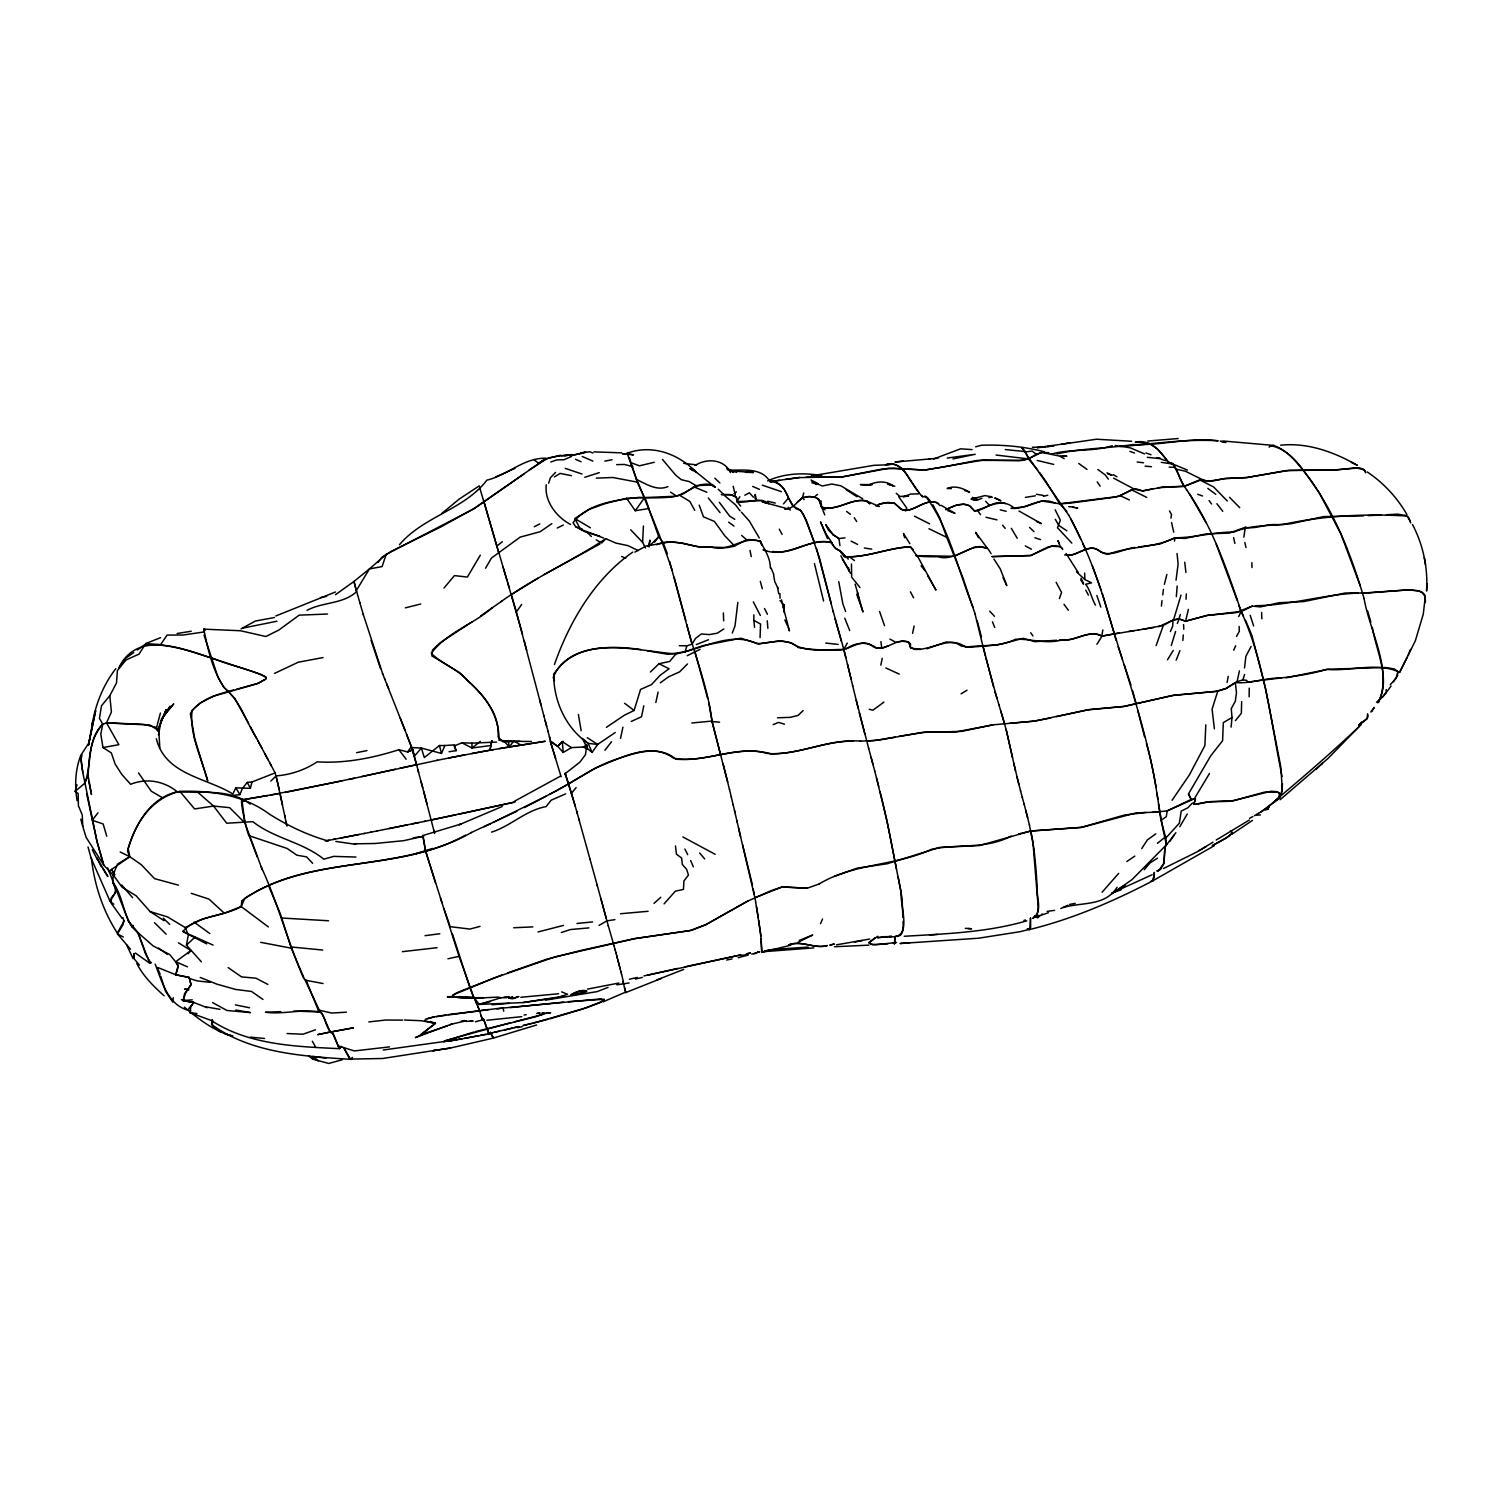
<?xml version="1.0" encoding="UTF-8"?>
<svg xmlns="http://www.w3.org/2000/svg" width="1502" height="1502" viewBox="0 0 1502 1502"><rect width="100%" height="100%" fill="white"/><g stroke="black" fill="none" stroke-linecap="round" stroke-linejoin="round"><path stroke-width="1.5" d="M550.596 741.537L549.469 736.675M784.157 612.384L784.232 605.212L780.026 600.575M1154.325 872.418L1154.268 877.243L1151.903 881.317L1214.442 845.626M1249.138 696.815L1249.251 688.179M458.974 996.596L474.012 997.535L479.194 1004.387L500.879 997.797L498.364 997.14C493.144 997.084 437.026 1001.458 458.204 992.202A13.537 5.032 -15.9 0 1 461.433 990.832L501.931 975.023M1241.647 701.641L1241.347 713.281L1235.414 720.641M450.45 1048.039L432.989 1050.687L450.45 1048.039L493.257 1038.107L493.257 1036.831M1282.539 783.668L1281.469 794.051L1279.253 798.351M1154.343 872.643L1152.992 880.735C1113.695 901.219 1072.635 919.017 1029.452 929.569L1027.312 928.705M1177.174 586.043L1176.329 596.632M178.494 885.166L154.537 878.651L141.319 864.701L129.754 856.684L117.55 864.101L113.138 874.821L112.857 882.425L116.236 890.93L110.134 901.463L113.814 904.185M1426.9 583.734L1426.581 591.056C1428.064 568.15 1423.201 544.851 1412.481 524.517M760.068 637.618L760.556 624.062L753.854 620.345L753.816 614.825M1399.789 672.295L1415.372 640.697L1423.258 614.224L1425.304 596.557L1421.568 592.07L1417.944 590.812L1409.12 589.854L1366.707 593.008L1345.266 593.008L1303.661 601.589L1279.272 602.696L1260.441 606.921L1252.311 606.095L1235.958 612.628L1207.12 615.426L1185.585 621.19L1179.126 618.899L1172.987 620.157L1172.705 626.052L1170.377 631.553M645.466 548.005L642.612 542.353L643.419 526M1244.501 667.958L1245.89 656.336L1251.091 646.423M1186.036 599.242L1186.355 593.853M1367.609 713.769L1367.083 718.914L1358.653 725.147L1362.126 721.73M1281.375 678.04C1265.754 677.533 1250.997 683.954 1235.32 682.565L1236.465 692.685L1235.339 701.209L1231.264 708.625L1232.015 717.505L1223.304 722.593L1222.609 740.674L1210.725 755.825L1188.476 793.92L1191.161 799.402L1195.479 798.839L1193.827 804.227L1195.761 804.265L1206.782 801.974L1230.532 801.261L1271.011 791.272L1276.268 791.592L1279.404 793.319L1278.915 797.656L1264.44 809.747M1182.844 640.472L1183.294 634.971M1243.863 537.134L1245.289 527.277C1256.066 529.399 1266.224 523.597 1277.094 524.649A103.544 44.872 -26.2 0 0 1291.513 523.635L1323.562 516.594L1363.441 515.899M1205.806 724.846L1204.886 745.574L1189.415 774.863L1172.067 800.284M737.839 602.377L735.004 625.958L732.3 632.999M1425.398 602.527L1425.173 596.125A41.361 15.696 -25.1 0 0 1416.893 590.605L1407.167 589.892L1362.483 593.14C1351.856 557.918 1338.47 523.203 1318.7 492.018C1305.895 474.745 1293.316 449.887 1270.805 445.756L1269.077 447.127M825.105 509.854L821.556 507.188L820.937 500.767M1231.077 727.118L1232.015 717.505M173.237 997.666L172.786 1002.097L165.577 991.433L160.752 976.244M206.675 943.876L182.793 931.465C197.832 914.756 222.578 917.178 241.202 906.57L241.841 900.712C307.722 853.305 395.608 874.126 465.357 835.225M1161.403 606.132L1162.004 600.575M546.259 484.77C544.25 501.292 556.529 517.082 570.553 524.461M327.53 614.036L299.198 615.144L278.79 630.07L265.835 636.51L240.527 630.746L203.746 629.15C207.82 648.864 212.552 671.018 224.587 688.123C240.414 700.946 246.028 721.692 256.654 738.421M649.183 546.878L650.028 540.119L648.226 546.503M1162.773 594.905L1163.449 589.404M1181.023 595.092L1173.55 619.894L1158.586 626.747M586.625 746.043L585.461 754.68L579.847 762.19L565.146 773.68M212.139 1020.102L211.538 1024.402C250.609 1053.334 304.005 1056.338 351.243 1059.379L352.35 1057.389M1176.047 580.148L1178.112 563.982L1177.042 553.525M545.17 741.293L489.971 750.174L491.849 740.73L489.971 750.174L448.516 758.022M212.74 1020.984L189.965 1012.705L190.867 1006.734L193.796 1002.454L207.22 1007.729M1170.94 518.171L1171.504 514.416L1169.476 510.924M77.09 800.679C74.593 785.865 75.213 769.813 80.714 755.506L89.275 742.382M1368.022 715.252L1367.59 717.862L1360.587 723.926M88.487 744.973L95.621 710.822L88.487 744.973L92.861 721.373L92.073 724.922C95.396 704.588 103.15 685.025 115.804 668.672M1133.935 630.69L1101.792 636.116L1102.843 629.939M1227.115 682.49L1228.223 676.313M201.343 961.768L186.455 945.115L188.294 934.939L185.159 927.541L167.548 916.915L150.087 911.564L136.175 895.812L121.944 887.062L113.138 874.821M158.48 734.929L160.827 722.199L166.14 709.62L157.954 729.859L162.723 717.787L170.083 706.315L162.723 717.787M1239.432 670.85L1237.066 681.701L1226.045 688.517L1215.325 691.54L1174.32 695.163L1123.327 706.578L1087.091 709.92L1035.122 721.016L992.953 724.846L954.652 732.169L925.363 732.169L899.097 736.28M160.601 637.637L145.694 643.588L139.029 654.102L125.98 659.998L117.381 670.549L116.518 682.922L109.796 695.689L101.498 705.79L99.432 718.407L102.774 724.246L100.784 734.065L102.962 747.564L111.317 752.877L115.147 764.086L121.737 774.337L130.599 784.307C146.539 777.811 164.018 781.002 177.236 791.761C200.742 793.338 230.369 788.494 250.214 804.152M880.829 665.179L882.218 658.327M912.578 633.356L914.117 625.977M1174.433 541.114L1175.127 537.754C1194.634 537.81 1214.217 531.858 1234.043 532.046C1249.213 525.418 1266.524 525.756 1283.196 524.423C1323.713 515.599 1365.956 513.477 1407.074 516.05L1410.265 521.119M643.795 705.809L641.523 716.754L631.272 721.448M123.859 920.463L122.92 924.875L117.419 933.925L130.524 949.226M81.99 754.886L80.901 759.974L82.779 772.516L97.592 844.011L103.769 865.171L113.044 875.046M620.514 738.346L622.936 727.137M655.848 702.504L658.101 692.065M1188.382 609.418L1185.585 621.19L1178.92 618.88L1173.55 619.894M554.445 664.541C569.465 621.621 594.679 578.627 632.736 552.116M134.241 953.507L133.077 958.558L126.506 944.739M538.035 1021.829L587.188 1007.523L600.199 1002.604L604.386 999.224L568.545 1001.646M1171.278 645.503L1175.597 631.46M232.134 795.516L235.776 787.855L250.402 788.306L251.998 781.979L275.129 772.873L279.109 789.001M1164.388 584.297L1166.885 574.459M606.395 727.325L624.438 715.159L634.088 710.484L640.565 689.437L651.586 684.555L659.979 675.431L669.103 668.765L659.021 663.734L650.422 671.995M188.764 1008.631L193.796 1002.454L183.206 1000.726L184.539 993.761L190.979 984.824L189.29 977.52L175.753 974.779L178.269 965.11L169.707 954.54L153.091 945.903L138.24 932.873L128.383 920.933L107.712 867.893M157.541 731.174L156.602 727.419L160.414 713.056M626.935 454.261L627.198 453.304C640.697 492.975 659.322 530.657 672.107 570.422M86.684 793.732L96.503 839.411L103.769 865.171L86.14 837.403L82.741 826.325L82.253 814.985L78.404 805.729L78.16 793.45L75.1 791.441L76.996 784.833M1172.987 620.157L1163.318 625.395L1156.127 645.597M157.748 967.476L175.753 974.779L178.231 966.668L175.753 961.712L190.923 950.522L178.456 942.824M1193.827 804.227L1195.479 798.839M133.171 925.401L132.533 927.447L138.315 933.38L145.675 954.333L150.82 963.026M647.55 650.835L667.939 654.309L685.043 651.755L686.902 645.804L691.953 644.227L695.52 638.406L701.321 633.957L709.357 634.595L717.261 633.206L723.87 628.944M548.662 483.212L550.408 477.73L555.552 472.417M1237.066 681.701L1242.849 679.88L1244.614 674.492M523.879 474.012L473.318 509.065L386.202 554.369L382.071 566.592L369.417 568.92L353.871 581.518L359.86 602.79M1178.92 618.88L1180.384 614.525M904.673 943.106L909.63 942.712L900.017 943.519L978.647 938.206L1020.196 931.672L1029.884 929.231L1030.503 917.966M1235.32 682.565L1226.045 688.517L1217.784 691.145L1212.076 709.151L1214.405 728.864M1059.379 598.641L1061.557 592.445L1056.131 582.307M1269.171 805.973L1268.12 808.958L1265.397 810.066M1176.16 660.223L1179.952 650.573M181.423 999.656L193.796 1002.454L182.944 1000.539L185.91 992.39L191.054 984.617L189.196 977.389L175.753 974.779M803.72 492.956L802.406 497.8L797.318 501.968M1374.03 707.836L1370.763 711.986M1177.343 623.443L1179.126 618.899M234.087 795.29L239.944 794.614L242.235 788.757L247.229 782.411L251.998 781.979M75.1 791.441L84.675 783.293C92.317 764.387 86.44 739.716 102.774 724.246L106.511 722.875L150.012 725.072L158.836 730.779L159.813 747.771M1408.2 655.079L1410.547 649.39M400.114 717.693L411.698 747.527L421.367 748.071L441.475 753.441L444.874 745.536L454.486 744.842L456.064 750.662L449.06 751.732M739.848 496.655L736.956 501.574L740.73 506.099M185.159 927.541L202.77 919.017L224.305 913.197L241.202 906.57L244.807 898.271C313.129 854.018 401.109 872.925 471.421 832.502M1233.686 650.253L1235.658 645.766M788.062 627.047L789.451 630.896L783.274 607.39L784.232 605.212M820.505 923.655L822.57 919.036M102.962 747.564L118.846 744.673L106.511 722.875L111.411 712.042L109.796 695.689M817.576 494.477L815.736 495.716M84.675 783.293L88.149 775.764C88.918 758.041 90.139 738.008 102.774 724.246M1407.224 657.181L1399.357 672.539M1238.718 616.515L1241.14 611.445L1238.699 605.175M1167.486 659.791L1173.269 650.422M878.614 504.484L887.663 502.381L894.46 503.095L900.543 508.934L905.462 510.605L906.757 508.07L898.647 496.655M1267.613 809.465L1269.509 805.71M601.194 998.868L496.092 1008.668L434.435 1016.779L425.385 1019.314L425.01 1020.853L435.392 1023.369L420.504 1034.916L447.277 1025.828M1029.452 929.569L1030.654 927.26L1030.503 918.191M1187.275 813.99L1179.821 826.682M851.108 679.054L843.824 649.502L847.259 643.081M1236.522 636.435L1239.319 631.309L1239.112 626.428M118.846 667.827C137.658 628.944 183.807 649.296 214.429 658.927C231.233 665.912 249.52 668.934 265.798 677.064L265.835 678.998L258.907 683.091L236.302 689.343M480.302 555.196L467.385 577.068L454.43 575.604L443.954 588.089M160.376 722.011L164.769 714.276L173.65 703.894L161.221 719.251M1209.467 773.511L1194.315 798.801L1167.148 810.911L1152.222 812.394M485.54 568.244L491.454 558.049L520.18 537.115L540.232 531.689L551.835 523.654M1371.72 711.61L1374.123 707.498M615.238 732.525L597.627 744.429L592.107 752.427L588.108 743.377C565.803 728.057 553.581 701.058 553.694 674.342C580.88 633.337 635.628 651.098 675.938 653.896C702.091 649.033 731.042 631.009 756.801 643.645C770.657 643.325 786.391 636.529 798.257 647.587C811.061 649.54 824.091 650.573 837.046 649.878C849.569 651.324 861.585 636.548 873.094 646.63C884.847 653.032 895.267 637.806 907.565 641.692L910.494 643.776L910.437 647.212L914.324 649.352C932.16 650.723 949.151 634.971 965.88 647.193C982.402 644.583 1000.032 647.324 1015.446 639.289C1031.198 638.594 1046.425 644.64 1062.778 639.683C1076.202 641.748 1089.438 628.7 1101.792 636.116M1034.033 916.858L1037.807 917.609L1039.121 915.469L1034.709 915.788M1096.892 644.32L1102.017 636.153L1118.99 632.886M759.561 951.742L753.797 953.62M120.198 666.25L124.966 658.796L133.734 652.525M356.218 590.737L369.417 568.92L386.202 554.369M1141.727 848.611L1147.378 839.918L1155.808 833.854M1175.878 832.709L1164.97 846.884L1163.956 863.237L1157.948 871.498M341.649 1046.406L339.302 1048.659C295.781 1046.575 248.863 1045.035 211.35 1020.534M1169.851 841.42L1174.057 835.225M1146.42 743.678C1156.352 776.722 1158.173 811.474 1166.472 844.762L1164.97 846.884L1163.919 863.368L1160.408 869.583L1156.69 870.897M1387.66 690.789L1391.04 686.02M544.062 716.473L516.369 611.915L521.663 604.48M603.673 538.035L580.373 529.211L574.853 518.565L589.648 509.159L606.339 503.245L626.616 498.288L635.252 510.718L644.64 497.575L676.707 496.204L683.654 493.67L695.895 485.615L711.422 484.996L715.121 487.268L713.375 485.409C697.397 479.701 686.733 495.134 672.107 496.955C661.087 498.007 650.028 498.12 638.988 497.35C616.233 500.035 587.545 503.32 573.051 522.677L575.679 526.714L585.179 531.821L599.749 536.195M406.591 734.328L411.36 746.663L407.605 751.901L398.837 749.742C372.365 758.135 345.066 763.579 317.185 761.852C305.056 769.888 290.675 774.844 276.143 775.858L270.848 781.078M1393.481 681.777L1397.498 675.656L1397.818 671.394L1394.194 668.916L1385.745 667.526L1328.181 669.197L1286.012 677.834M377.884 562.518L381.621 557.561L391.121 551.459L441.212 526.733L475.045 508.033L546.24 458.26C523.86 457.415 507.657 475.289 486.892 480.133C464.343 509.722 423.451 516.256 399.476 544.719M654.628 542.109L658.721 536.721L649.502 510.511A19.564 1.502 74 0 0 644.64 497.575L637.186 482.123L629.338 457.566M499.115 748.578L509.347 746.87L513.759 741.068L521.156 745.086L544.907 741.331M98.005 812.789L92.26 820.28L103.131 823.941L106.773 836.295M604.874 750.324L611.521 741.763M577.331 813.577L571.53 793.225L576.13 787.574M1118.671 873.357L1102.092 892.226M675.938 653.896L669.648 661.462L659.021 663.734M1144.242 869.733L1149.95 862.993L1157.479 858.168M783.481 503.883L788.456 498.044C785.865 490.384 779.425 480.321 770.019 481.616L779.651 480.34M759.505 951.892L757.853 951.705M188.107 953.77L190.923 950.522M518.04 996.539L513.684 998.53L508.971 998.173L512.558 996.633M664.091 903.866L675.337 891.174L683.466 889.409L683.936 880.942L688.479 875.046L686.583 869.264L682.34 864.476L681.626 858.074L676.407 854.131L675.487 845.945M1359.122 726.611L1327.806 758.66L1280.061 799.759M1382.91 696.853L1386.74 691.577L1386.29 689.831M1166.472 844.762L1132.057 879.571L1111.799 893.784M638.256 550.596L628.08 545.677L615.876 543.086L605.775 538.692L601.701 542.992L596.275 539.913M1361.019 724.771C1333.382 751.056 1304.055 776.346 1275.029 800.697M1192.494 803.026L1187.744 807.851L1181.248 811.08L1179.333 823.209L1165.834 838.022L1166.453 844.612M687.428 663.997L679.693 671.826L668.559 676.839L660.279 682.828M1117.094 887.288C1104.946 906.551 1082.022 901.951 1063.585 907.452M550.445 741.744L557.674 746.325L562.311 741.669L571.473 747.602L583.245 747.038L586.813 744.879M650.103 545.357L658.721 536.721L663.077 542.541L667.357 553.675M803.138 710.54L798.182 715.384L790.202 717.355L777.529 717.787M1277.545 799.777L1279.967 797.412L1282.351 789.151L1280.699 766.283L1265.585 688.479L1251.992 635.703L1245.515 620.326M1316.128 769.343L1322.473 763.185L1321.14 764.48M1380.864 698.674L1386.459 692.46L1386.365 689.925M186.455 945.115L194.997 937.117M551.647 741.744L557.674 746.325L563.1 741.237M470.464 989.292L473.806 997.703L483.813 997.685M654.008 903.415L660.786 897.276M444.874 745.536L439.448 745.536L424.315 757.552L421.367 748.071L414.364 756.219L418.607 772.441M420.504 1034.916L435.392 1023.369L430.342 1021.435M441.776 513.459L459.368 498.964L479.194 485.897L507.094 580.673M1377.653 702.748C1391.622 680.613 1376.283 651.417 1372.321 627.423M1390.289 684.705L1396.259 677.946L1397.893 671.601C1376.358 662.007 1349.96 671.544 1326.623 669.404C1300.845 677.177 1273.827 678.097 1247.599 682.246L1246.791 680.35L1242.849 679.88M1157.404 843.354L1165.514 836.821M875.14 937.68L868.869 942.712L871.235 944.439L876.323 944.702L896.506 942.486M1037.807 917.609L1042.294 914.023M480.377 741.35L472.041 748.015L461.921 742.795L454.167 746.006L456.064 750.662M498.476 552.079L496.768 546.127L502.344 541.678M1377.428 701.434L1380.338 699.143M177.236 791.761C149.149 798.407 134.767 825.537 127.539 851.127L129.754 856.684L108.67 871.498M733.99 493.651L736.393 491.849M529.248 469.976L547.028 458.673L560.584 455.2M137.226 650.028L144.23 645.015C170.214 642.931 195.222 652.938 219.611 660.73M1231.771 834.286L1252.405 820.449M605.775 538.692C571.962 561.222 534.224 577.669 501.142 601.589M634.895 552.116L646.085 546.033L669.723 541.978L682.171 543.029L697.585 546.709L727.231 547.629L734.084 546.277L746.569 539.725L750.437 539.612L760.819 541.264L761.758 545.339M1165.834 838.022L1161.027 820.374L1166.322 816.637L1167.148 810.911L1191.161 799.421L1188.476 793.92M491.924 608.01C472.905 624.55 446.188 632.886 431.243 653.389C442.433 664.147 457.847 669.141 468.08 681.007L459.687 672.689L431.844 655.867L432.557 649.99L439.992 642.856L472.266 621.659M480.865 615.745L501.724 601.194M331.961 1031.667L317.861 1034.615L331.961 1031.667L339.302 1048.659M1126.819 861.547L1134.836 856.102M585.123 992.278L586.85 991.113L579.077 991.282L570.741 994.662L585.123 992.278L575.735 994.493M1163.487 868.513L1197.038 851.878L1212.978 842.209M1048.828 452.703L1041.468 452.346L1028.438 458.899L1022.261 460.438L977.182 460.382L944.57 466.765M1216.244 840.012L1249.345 820.036M560.528 776.121L514.566 801.186M554.388 476.96L560.077 473.412L571.492 475.683M1260.272 812.357L1276.306 800.773A22.061 7.548 -22.9 0 0 1278.202 792.23L1264.553 792.117L1233.874 800.66L1210.931 801.58L1195.761 804.265M885.56 465.019C905.349 458.842 910.7 487.117 922.979 496.824M1118.727 889.128L1125.505 884.941M335.49 594.698L354.059 581.387L356.518 591.713C342.944 604.273 322.986 601.814 307.065 610.319M475.552 1031.574L535.294 1016.892L544.7 1013.437L542.166 1013.118L544.7 1013.437M797.844 942.392L812.638 935.051L799.271 940.402M656.562 544.738C674.398 536.364 692.122 549.375 710.39 546.803C728.508 553.055 742.42 535.932 759.843 541.02C764.649 549.281 770.395 558.068 770.338 567.944M961.092 693.83L967.025 690.225M538.411 577.894L511.318 594.717L516.369 611.915M241.052 628.85L255.396 621.021L274.49 617.51M687.24 655.698L700.12 649.333M806.198 477.148L843.054 476.791L888.658 468.342L925.101 470.013L983.003 460.081L1019.426 460.607L1028.438 458.899L1036.286 454.261L1044.303 451.745C1023.669 446.432 1002.209 444.536 981.35 445.268L975.643 446.826M1358.653 725.147L1361.263 723.588M557.674 746.325L563.25 752.446L571.473 747.602M1005.533 503.527C993.986 499.302 985.181 510.229 974.648 511.074L970.292 506.381C962.313 501.292 953.244 506.474 945.64 509.685L955.403 505.404L963.927 504.221L969.391 505.648L974.423 510.999C987.171 507.826 1001.646 496.73 1014.263 508.164M883.908 702.147L872.981 710.164L869.264 709.301M1199.309 850.601L1206.256 846.527M599.016 925.439L606.883 920.895L614.9 919.637M473.975 1031.968L443.597 1041.618L383.292 1050.011M1257.212 814.065L1262.863 810.817M877.788 936.253L868.869 942.712L872.831 944.627L887.776 943.8M1254.489 815.68L1258.357 813.464M565.672 793.863L551.196 800.153L546.09 806.612C525.719 810.273 510.98 825.95 491.586 832.127M544.287 574.44L599.993 543.949M135.387 953.038L149.768 963.251L151.251 962.407M274.584 673.384L298.26 662.213L323.043 657.576M495.716 476.904L514.979 468.361M1011.578 508.371L1025.134 506.662L1041.675 501.011L1059.736 503.808L1069.405 503.226L1114.296 497.237L1120.229 495.679L1131.457 489.746L1136.526 488.995L1142.74 490.947L1163.43 486.948L1184.252 486.329L1199.666 479.889L1210.987 481.335L1225.369 478.5L1247.242 477.505L1285.712 470.595L1334.827 469.957L1359.441 467.892L1363.516 469.206L1365.412 471.816M1242.041 611.183L1252.311 606.095M846.302 648.864C855.182 642.255 867.593 640.997 876.473 648.151L881.824 648.338L888.095 645.822M761.739 952.23L761.195 938.919M1249.589 818.308L1252.856 816.544M546.052 796.154L492.956 822.57M549.544 794.314C570.967 783.988 589.835 768.761 612.309 760.65C632.211 754.004 657.594 743.64 675.825 759.148C707.855 762.171 738.928 744.579 770.62 753.76C801.373 754.286 829.648 738.74 860.665 741.106M747.733 901.125L705.32 924.913L691.784 930.264L635.834 938.431L555.045 956.849L494.158 977.971L452.59 995.113L452.722 996.539M744.823 495.209L749.367 492.806L753.46 497.237M1033.001 918.342C1043.327 911.658 1035.967 896.187 1037.112 886.124A734.309 113.551 74.8 0 0 1035.873 867.762L1033.92 848.423L1029.377 824.729M1152.165 874.727L1111.931 893.033L1121.13 889.785M819.21 883.927C853.662 863.106 895.399 866.072 931.634 849.287C958.088 843.636 986.082 849.512 1011.128 836.07M524.217 807.607C548.399 795.365 572.074 782.167 595.261 768.142C618.73 758.998 650.31 740.768 673.553 758.228C705.058 763.974 735.961 744.41 767.147 753.441C796.773 755.938 823.734 740.336 853.305 741.237M534.299 526.733L539.8 523.935M490.29 1001.646L479.194 1004.387L523.015 1002.566L557.204 997.703L567.531 994.268L561.71 991.902M696.29 644.602L708.475 639.758M557.242 528.028L563.325 525.024M516.876 811.268L470.614 832.859M819.059 884.002L807.287 888.208L782.167 886.95L770.995 890.686L746.607 901.651L706.09 924.575L689.625 930.696L633.844 938.75L582.363 950.109L546.371 959.327L507.939 972.789M1060.787 908.541L1067.809 905.237M661.18 978.497L625.752 992.559M695.088 465.47C706.428 458.035 724.283 458.936 730.441 472.567M328.074 840.932C307.215 835.037 287.52 825.556 269.215 814.009C243.418 794.821 211.2 790.371 179.827 791.366C151.777 798.069 135.687 822.42 128.139 848.442L129.754 856.684L120.198 851.991M603.015 1001.853L625.621 992.127L623.03 981.707M483.963 826.776L490.685 823.659M502.175 806.518L459.18 824.748L461.189 823.978L422.963 835.487L425.441 850.507L441.982 902.646M427.131 1032.343L415.359 1037.619L451.501 1024.157L466.409 1020.778M755.675 902.026L754.886 897.745L782.167 886.95L807.287 888.208M683.729 969.391L657.05 979.848M448.047 1040.792L443.597 1041.618L450.581 1040.848L456.176 1038.351M604.048 1000.651L582.72 1009.006L549.92 1018.788M833.948 876.548L857.21 868.118L887.1 863.781L939.933 847.353L979.435 845.588L1030.823 831L1080.708 827.527L1124.341 815.06L1145.801 812.432M1134.911 547.46C1123.515 548.606 1110.86 557.768 1099.821 551.347C1090.189 542.579 1078.643 555.102 1068.279 555.365M1245.289 527.277L1229.237 533.116L1206.369 533.886L1184.871 538.467L1175.127 537.754C1155.169 547.779 1131.964 546.184 1110.992 553.243C1102.75 556.791 1098.488 547.028 1090.677 548.23C1081.647 549.206 1074.099 557.148 1064.636 554.876M1032.775 918.36L1037.187 914.493L1038.257 908.034L1032.907 841.815L1030.823 831L1018.525 833.929M599.26 472.642L584.766 477.279M571.154 456.664L563.87 459.762L556.942 459.875L550.802 461.978M927.785 575.81L935.953 590.098L918.661 558.256L910.381 546.822C888.339 547.629 867.086 558.012 844.312 556.585C842.415 549.77 833.554 549.882 832.033 542.823C808.865 536.608 786.898 559.664 763.091 549.77L766.715 551.103M848.311 559.12L840.238 550.821L835.769 548.756L830.925 542.353C810.798 537.472 793.319 555.402 772.76 551.459M773.154 724.64L778.543 722.406L784.476 724.189M1157.986 487.699L1184.252 486.329L1202.088 479.495L1207.721 481.391L1224.261 478.612L1246.341 477.598L1289.26 470.351L1336.104 469.882L1356.081 467.798L1364.511 469.957L1365.656 472.83M455.707 1038.351L449.624 1040.848L462.109 1038.821M449.849 1024.815L452.534 1023.763M343.958 1048.114L350.379 1059.098L352.088 1058.441M608.047 987.396L597.233 991.583L545.508 1000.163M543.273 1014.319L514.285 1021.829M335.434 591.995L275.805 615.989M685.043 651.755L702.673 645.729L740.786 638.219L758.81 643.945L780.27 640.772L791.216 642.912C806.086 653.257 826.551 649.24 843.824 649.502L845.814 657.538M473.919 997.703L459.03 956.323L440.443 897.952M1217.521 440.724C1189.284 437.101 1161.177 445.831 1132.808 444.554C1107.913 448.572 1082.191 448.009 1057.145 453.886M536.608 1024.984L493.219 1038.126L491.135 1034.127M991.226 496.693L984.88 495.604L971.024 499.133L976.15 500.391L981.933 498.326M886.649 464.231C896.112 461.49 904.561 469.75 908.522 477.636M1152.654 488.845L1142.421 490.91L1134.141 489.089L1117.619 496.561L1059.736 503.808L1045.861 481.41A288.365 63.591 73.1 0 0 1039.553 472.51M933.474 459.049L960.585 448.816L972.113 449.605M315.476 1029.809L302.935 1034.221L287.089 1033.545M877.769 504.879L883.552 502.87L894.028 502.945L902.327 509.948C915.112 512.895 925.776 496.467 938.712 503.602M1112.25 445.737C1092.498 452.177 1070.982 448.403 1050.874 454.261M767.653 480.884C784.739 473.092 803.495 472.586 821.725 475.552L811.193 474.914L818.984 475.139M926.772 648.789L946.316 641.974L955.516 642.762L961.599 646.104L970.536 647.212L997.553 644.921L1023.313 638.312L1034.84 641.673L1056.563 640.265M1042.05 914.887L1048.415 912.709M924.143 496.636L925.532 496.167C949.564 528.028 957.9 570.14 972.902 607.033M1023.895 920.444L1025.397 919.937M561.316 932.554L570.385 929.55L588.934 927.898M1026.73 920.839C987.171 932.442 945.227 933.85 904.223 936.272M413.407 854.431L432.726 848.405M1185.585 621.19L1207.383 615.388L1241.14 611.445L1243.487 616.045M1175.127 537.754L1159.976 543.987L1138.61 546.991M538.073 931.953L563.363 925.439M445.531 1040.511L511.018 1022.637M427.394 1018.619L434.435 1016.779M511.769 998.717L518.885 996.558M413.181 837.797L423.508 836.295L403.719 840.669L375.031 843.504L354.322 843.824M654.29 462.278L639.439 465.808L631.666 462.954M276.95 621.227L243.23 628.024M845.213 556.904C867.724 557.599 888.658 547.517 910.55 546.859L913.235 549.713M1163.318 625.395L1142.909 629.282M952.981 458.936L975.192 454.299L947.274 458.035M342.418 1059.736L328.731 1063.454L312.604 1059.098L308.717 1055.793M738.271 957.713L748.315 955.028M1025.434 497.387L1035.347 495.829M480.02 926.377L469.901 929.081L450.187 926.659L444.066 908.992M570.328 456.045L582.907 452.665L589.948 451.764L592.839 453.06M475.345 1021.773L483.757 1019.558L488.92 1033.958L492.6 1032.719M547.986 1019.295L522.959 1025.603M533.116 1023.087L536.402 1022.242M1217.784 691.145L1171.842 695.576L1124.435 706.372L1089.401 709.545L1056.394 716.642M436.387 1016.704L445.812 1014.958M531.483 1023.519L523.616 1025.434M647.193 975.286L740.843 954.915M790.803 945.19L761.852 952.324L760.556 933.399L755.656 901.989M405.39 607.841L420.71 604.011M512.595 1028.081L504.447 1030.053M905.462 510.605C916.408 509.535 925.251 499.265 936.76 502.588L939.97 505.63M684.912 966.819L739.773 955.103M233.561 689.981C217.921 694.337 199.278 698.787 190.36 713.544L194.697 738.571L207.689 780.815M635.384 979.06L642.312 977.389M518.622 1026.636L487.23 1033.92M514.21 1027.668L518.903 1026.579M677.853 968.414L643.926 975.924M829.705 945.133L834.248 944.082M1043.383 496.261L1047.814 495.247M517.364 1027.706L522.152 1026.636M509.441 803.232L513.722 802.275M1050.743 717.975L1033.432 721.242L1010.114 723.288M629.376 979.229L637.167 977.502M494.402 1032.306L499.49 1031.179M490.647 745.536L472.041 748.015L471.91 743.152L461.921 742.795M348.933 779.388L437.664 760.237M395.345 769.212L361.606 776.609M515.092 801.974L458.561 814.291M447.953 958.783L459.03 956.323M354.416 778.205L285.155 792.474M509.328 803.251L424.202 821.463M830.456 944.908L834.004 944.138M667.902 486.629C656.674 491.267 646.254 484.001 636.416 479.457M342.08 780.89L270.942 794.971M399.945 768.217L416.523 764.649L411.36 746.663M450.581 1040.848L488.92 1033.958L483.55 1019.126M480.546 1035.272L485.39 1034.315M455.895 814.835L431.13 820.036L423.733 791.592M618.805 983.059L587.451 989.123M726.705 960.041L732.037 958.914M924.312 496.449L927.372 497.462L930.958 501.856M746.907 953.77L750.474 953.019M764.424 951.104L770.282 949.865L765.119 950.954M746.325 953.883L750.211 953.057M895.173 737.144L873.77 740.617L860.308 741.106M869.677 939.05L836.483 944.833M320.47 597.627L326.61 596.35M418.927 822.514L388.943 828.56M412.28 823.866L425.423 821.218M771.972 949.527L808.151 947.105M436.706 760.425L464.587 754.886M1069.987 442.677L1061.52 444.292L1096.498 439.222L1131.607 441.269M376.852 831L407.08 824.936M370.581 832.258L377.096 830.944M1150.908 881.167L1152.992 880.735M439.635 1049.673L382.597 1058.497L350.379 1059.098M356.556 752.671L366.92 750.606M564.733 455.857L571.586 454.505M464.362 1038.408L478.856 1035.61M364.798 833.366L333.313 839.449M326.591 840.763L334.871 839.167M363.953 833.554L371.05 832.164M359.166 834.474L340.316 838.135M604.799 461.114L612.027 459.743M325.296 841.007L329.313 840.238M691.784 722.988L711.967 721.073L729.54 789.639M862.261 940.59L854.638 942.036M943.068 467.047L924.537 470.07L894.422 468.248L882.969 468.887L842.021 476.904L798.52 477.598L770.019 481.616L773.042 481.673M563.719 996.22L523.015 1002.566M544.644 1013.587L550.652 1012.723L546.015 1012.986M471.44 753.572L493.332 749.611M488.601 1009.532L481.034 1010.452M1032.362 447.258L1044.904 447.145L1037.037 447.634L1062.815 444.029M1135.287 442.245C1150.1 438.678 1160.952 451.182 1167.993 462.222L1173.193 464.137L1179.614 476.979M1270.298 446.019L1273.658 445.418C1289.58 451.088 1299.512 466.071 1309.725 478.687A165.708 53.79 73.1 0 1 1319.113 492.675L1340.892 533.848L1360.286 585.93M461.396 1021.06L464.531 1020.496M1069.574 904.411L1075.169 903.397M992.953 724.846L961.468 731.399L922.209 732.413L879.102 740.073L866.692 740.974M241.597 799.984L280.067 793.394L282.526 805.147M267.825 795.516L243.305 799.665M872.08 484.62L860.364 484.564L868.1 485.277C875.91 481.335 885.617 480.302 892.995 485.766L887.795 484.076L894.835 486.254M1030.823 831L1082.36 827.245L1135.888 812.939L1159.619 811.962L1161.027 820.374M616.815 984.786L629.113 982.984M177.123 633.525L191.242 631.215M635.252 510.718L648.864 508.54M1153.78 627.536L1138.159 630.033M751.713 954.033L756.576 953.244M520.856 741.275L502.907 741.838L498.082 736.806C499.734 713.281 484.019 696.064 468.098 680.988C485.822 696.646 499.434 715.853 499.021 740.298L511.975 741.35M827.471 945.49C814.422 949.339 801.955 939.876 788.832 944.871M785.753 479.363L799.646 477.505M1138.967 629.92L1128.847 631.441M815.849 475.139L873.995 465.32L889.804 464.738M197.081 791.648L213.584 806.067L226.689 823.227L252.862 821.669C273.946 838.473 302.784 842.059 323.812 859.182L333.726 856.384L355.955 857.041M503.508 740.786L509.347 746.87L521.156 745.086M620.514 913.742L648.113 911.282M437.082 947.706L402.386 951.667M788.494 944.927C801.542 940.045 813.934 949.057 826.926 945.697M889.391 936.553C913.723 940.196 899.604 905.443 901.238 892.451C894.047 858.919 888.715 824.973 880.041 791.742M524.067 1015.014L526.244 1014.695M580.711 452.853L585.836 452.121C570.403 457.81 552.398 452.515 538.542 463.311L533.942 459.556M1044.097 447.108L1054.028 445.7L1047.551 446.62M510.117 1007.617L563.625 1002.134M537.678 1013.399L540.138 1013.043L536.758 1013.399M558.631 993.761L520.875 997.272M988.823 497.631L992.334 497.143M1047.138 911.376L1054.629 910.362M883.889 936.891L886.067 936.61L877.543 937.699L891.681 936.422L882.369 936.948M425.028 935.671L439.804 933.756M389.487 1046.894L354.359 1050.931L338.175 1045.88L333.463 1034.146C324.545 1028.757 326.591 1015.784 318.18 1009.945L306.201 980.355L303.798 978.609C287.633 941.923 277.983 902.946 261.01 866.504M1135.925 442.076L1149.781 443.634L1157.479 449.06L1168.894 462.372L1187.444 470.107M448.535 1014.526L479.532 1010.79C480.922 1013.831 481.973 1021.792 483.757 1019.558M903.434 460.983L894.985 462.034L938.112 458.204M844.988 537.847L838.98 538.58L833.141 534.674L838.98 538.58L839.918 545.677M577.012 923.467L592.595 921.928M1028.232 929.438L1029.884 929.231M721.767 494.627L731.887 494.853L736.449 497.331L736.956 501.574C747.395 504.165 759.261 496.111 768.855 503.621L762.209 501.893L787.048 508.615M1119.91 446.676C1152.503 443.954 1185.529 438.753 1218.178 440.837M496.899 1008.856L503.132 1008.124L503.714 1011.184M509.385 1003.336L491.961 1004.744M1069.086 515.73C1053.691 493.276 1037.093 469.976 1021.717 447.483L1025.566 451.858L1032.193 451.107L1036.286 454.261M368.835 1021.923L385.451 1020.046L402.63 1020.121M521.738 1016.666L486.892 1020.252M471.478 1020.928L470.37 1020.891L473.149 1020.984L466.183 1021.416M1147.716 441.044L1178.15 438.546M739.81 955.516L745.762 954.859M561.485 455.65L568.732 454.918M871.949 484.508L865.603 485.127L870.184 484.902M1059.285 640.002C1074.005 642.387 1088.462 628.944 1102.017 636.153M784.739 509.272L788.794 508.915L793.3 506.174L802.406 497.8L808.414 496.542L814.929 497.218L818.646 499.246L824.748 514.942M762.04 951.799L813.877 947.875M455.388 997.197L447.483 996.708L459.068 997.215M929.513 935.033L937.623 934.413M182.944 1000.539L192.275 999.844M503.94 997.084L509.347 996.708M532.816 926.903L513.703 927.748M928.687 458.88L930.639 458.767M1386.477 514.735L1397.573 514.172L1405.891 515.486L1408.651 517.477L1410.716 522.94M346.38 1012.179L331.642 1013.061L318.18 1009.945M1256.648 815.154L1260.403 814.929M471.91 743.152L496.58 742.082M505.16 741.162L519.598 741.35M1280.68 445.212C1307.791 442.377 1334.245 452.064 1357.395 465.357L1351.349 462.222L1354.353 463.78M1381.127 515.055L1368.247 515.618M459.537 997.403L474.012 997.535L476.998 1004.631M293.716 1011.053L320.17 1012.01L322.066 1013.399L330.515 1032.644M593.872 451.895L621.734 452.834M834.455 946.748L868.982 945.133M575.36 994.268C564.865 996.464 582.419 988.297 585.836 991.02M626.616 498.288L644.64 497.575M280.855 1011.635L265.422 1012.254C283.653 1014.695 301.921 1008.687 320.17 1012.01L304.681 979.266M747.339 472.248L745.518 472.304L753.497 472.473L733.126 471.084M811.981 482.893L817.97 483.644L811.005 480.002M447.483 996.708L452.158 996.577M918.36 493.876L910.681 494.064L903.265 496.768L908.541 496.017L899.905 496.449L896.225 493.294M616.665 464.625L624.475 464.456L632.868 466.709M729.409 470.126C742.626 470.483 760.613 467.46 769.137 480.34M500.579 997.741L506.906 997.666M762.622 500.523L736.956 501.574L736.449 497.331L730.441 494.552L721.26 494.496M282.151 918.041L328.544 920.764M521.288 741.406L531.332 741.481M596.35 478.124L612.854 477.505L637.186 482.123M1273.658 445.418L1222.985 440.987M920.707 649.446L910.644 648.057L908.635 642.011L902.27 641.241L895.943 642.368L889.879 639.101M508.971 998.173L510.53 998.53M825.781 643.063L838.229 644.433M679.336 645.691L686.902 645.804M1011.015 508.296C1026.429 510.136 1040.06 495.36 1055.343 503.264M1147.34 457.303L1159.675 458.636L1165.646 460.701M992.221 556.641L1030.579 555.552L1051.25 546.202L1060.806 546.766L1062.665 549.45M951.31 488.601L947.18 488.469C954.746 485.184 962.97 488.206 969.597 492.243L964.547 490.441M322.723 950.053L290.881 946.936M1358.221 593.083C1323.731 594.323 1289.561 605.588 1255.39 605.682M404.507 1020.008L421.555 1020.74L435.392 1023.369M1060.431 455.932L1066.852 456.251L1062.759 455.97M1169.157 467.103L1175.371 467.441M991.883 556.566L1030.954 555.515L1048.002 546.953L1054.423 545.883L1059.605 546.371L1062.609 548.718M1005.307 449.549L1025.472 451.614M145.694 643.588L160.62 644.565L167.116 635.083L182.925 635.027L203.371 632.06L205.474 629.732L203.746 629.15M696.553 464.888L683.692 463.329M627.817 454.167L622.504 453.792L633.468 454.899L626.954 453.285C651.962 443.991 678.547 453.717 696.477 472.454L691.389 468.211L715.121 487.268M312.604 1059.098L316.715 1059.379M968.02 928.518L971.55 928.78L965.298 928.311M106.511 722.875L143.272 724.283L156.602 727.419M1145.144 466.183L1151.471 466.69M821.556 507.188C837.215 511.487 850.545 498.401 865.809 500.767L869.883 503.846L867.292 501.292C851.578 496.843 837.647 511.957 821.556 507.188L819.21 499.809L815.736 497.425L809.785 496.505L802.406 497.8L804.096 499.64M1037.769 470.126L1028.438 458.899L996.051 455.05M686.846 624.644C695.069 656.918 708.174 688.254 712.042 721.523L719.571 722.18M1068.654 506.625L1074.061 507.113M250.327 1037.169L264.502 1038.464M210.13 982.346L197.288 980.9L188.764 978.29M1119.685 445.981L1130.424 447.896L1144.486 453.886M335.847 841.439L355.73 844.349M1137.202 462.015L1143.51 462.766M189.965 1012.705L196.95 1013.531M1161.253 462.334L1173.193 464.137M1376.47 702.185L1378.517 702.448C1392.974 670.249 1369.542 631.178 1364.098 598.603M916.502 555.796L921.383 556.416A218.56 109.045 -24 0 0 937.699 556.679C956.023 562.443 969.898 541.696 987.34 548.286L975.643 532.328L978.478 537.678M312.96 1056.45L326.272 1058.197M896.412 936.121C903.941 937.079 903.397 926.396 903.021 921.458M774.15 481.635L779.989 484.939A261.892 33.72 73.5 0 1 784.232 489.427L792.192 504.991L796.116 508.746L800.773 510.436L806.499 520.687L819.472 558.049L831.282 603.654M915.826 555.627L954.446 556.284L974.178 547.197L979.755 546.521L987.941 548.737L991.132 553.675M1156.709 457.622L1160.051 458.129M864.345 548.005L871.723 549.15M640.978 649.596C611.22 645.203 566.385 644.64 553.243 677.458L554.351 680.631L553.694 674.342M732.807 471.215L736.806 471.891L728.432 469.769L733.633 472.417L726.592 467.892M303.761 977.614L291.294 948.194L260.71 942.336M1036.399 494.252L1043.421 495.453M996.971 519.88L985.913 517.251M205.305 1006.791L220.024 1009.344M235.795 1010.001L250.421 1012.592L226.877 1010.452L212.627 1002.585M185.29 989.105L188.914 989.762A93.218 37.343 -13.5 0 1 184.521 989.048M306.201 980.355L323.043 983.528M875.497 505.742L879.233 506.474L867.292 501.292M1072.541 507.188L1077.741 508.22L1076.183 507.638M947.8 510.642L954.953 513.327L941.041 505.273M235.439 1004.876L249.576 1007.786M781.453 491.68L762.34 485.184M1041.468 452.346L1059.304 456.007L1064.205 458.617M1168.894 462.372L1172.086 463.254L1176.404 469.225L1185.397 471.215L1202.088 479.495M1221.107 441.381L1224.712 442.189M1220.206 441.137L1225.932 442.508M767.672 501.274L775.276 503.095M1000.238 509.854L1006.152 511.281M225.15 1033.996L232.81 1035.892M1037.225 460.457L1053.672 464.4M1115.235 445.437L1118.352 446.263M581.969 474.031L565.259 468.361M976.15 500.391L972.169 499.152L972.432 497.406L978.14 499.622M191.28 893.333L208.966 899.097L224.305 913.197M1034.878 537.772L1040.529 539.612M975.117 614.074L962.913 577.744L946.711 537.341L928.949 528.723M575.886 526.845L582.269 529.023M1145.913 452.966L1151.058 454.73M190.829 1010.846C168.337 1006.809 162.291 982.346 155.175 964.134M184.352 1007.129C198.433 1018.976 213.509 1030.672 231.458 1035.798M243.624 800.566C237.185 790.934 247.642 835.976 249.163 835.732L287.164 848.48L296.814 855.164L306.596 856.91L312.623 863.293M582.232 456.495L592.914 461.095M1129.879 451.351L1134.554 453.041M896.112 935.915L897.445 936.403M1107.518 473.787L1111.893 475.364M1197.732 494.252L1202.52 495.998M727.118 469.525L730.798 470.877M811.925 481.391L815.661 482.78M899.229 674.079L885.861 667.977M565.503 775.201L565.071 773.323L575.228 806.123M220.719 661.105L260.39 674.135L265.798 677.064L265.835 678.998L256.936 683.804L213.697 696.121L200.592 702.88L192.143 710.221C189.139 734.14 201.381 757.628 207.614 780.608M929.569 523.822L914.474 516.162M693.492 486.704L706.86 492.262M200.217 977.445L217.039 984.204L235.701 989.461L251.529 991.451L262.981 999.431M621.621 556.472L625.771 558.2M1129.391 499.978L1120.229 495.679M752.69 486.404L759.486 489.389M213.096 945.096L182.793 931.465M175.753 961.712L187.468 966.856M1036.493 521.476L1041.337 523.616L1019.013 511.055M575.454 459.255L581.143 461.771M846.227 489.727L857.022 496.749M1146.796 497.444L1131.457 489.746M1076.427 571.774L1084.876 579.565L1091.56 582.832L1085.627 584.259C1090.433 590.361 1091.522 598.303 1095.465 605.099M1107.049 472.811L1111.687 475.101M309.205 1056.206L318.293 1060.731L314.444 1058.328M231.702 793.244C204.892 777.492 165.07 774.262 156.339 738.74M583.245 747.038L587.338 749.085M851.127 541.152L857.586 544.419M1113.583 478.124L1134.141 489.089M267.882 984.43L255.866 978.178L241.54 976.901L228.135 967.588M117.419 933.925L123.352 937.041M1199.666 479.889L1213.616 486.967L1227.322 501.011M1025.322 545.902L1031.405 549.225M1113.17 474.67L1116.944 476.772M715.177 854.319L682.884 836.952M1207.796 488.375L1215.794 494.346M162.366 797.675L151.251 791.197L138.503 772.91M862.711 498.795L840.801 485.803L831.864 484.019L822.27 486.01L812.582 481.691L816.037 484.564M574.853 518.565L590.417 527.784M695.895 485.615L689.193 481.56L681.307 479.72L675.712 475.176L662.476 459.443M1097.849 469.469L1105.265 474.97L1108.345 479.1M734.797 519.317L729.653 516.125L719.345 502.325M1078.755 463.442L1086.997 469.45M689.962 468.662L693.154 470.67M587.282 737.707L597.627 744.429L588.108 743.377L582.382 738.458L587.413 748.616L592.107 752.427M150.087 911.564L164.037 920.67M670.568 492.13L676.707 496.204M679.824 495.341L689.85 501.443L694.731 510.342M241.202 906.57L268.332 926.903M1367.139 471.91C1383.473 482.762 1397.104 497.519 1406.905 514.473M690.244 468.568L693.248 470.633M849.625 557.054L854.45 560.528M158.611 948.119L167.36 954.427M194.021 922.097L209.792 933.512M351.243 1059.379L349.121 1057.84L343.808 1047.852M921.327 495.679L922.848 496.805M846.584 511.469L850.432 514.322M728.658 522.17L733.99 526.094M624.55 703.218L634.088 710.484M1066.833 530.826L1058.779 525.4L1055.324 519.335M724.584 495.585L735.567 504.916L740.054 510.849M220.306 1031.912L212.439 1025.641L212.439 1019.858M790.259 510.117L788.156 507.244M338.175 1045.88L340.503 1047.814M741.631 535.463L746.569 539.725M164.075 995.751C153.561 986.363 143.328 976.206 136.813 963.552M1229.518 497.293L1239.732 507.676M734.666 546.033L724.865 535.895L714.426 521.438L703.48 516.857L699.2 505.123M714.839 478.199L719.871 482.931M1029.583 527.446L1034.014 531.689M718.256 489.258L723.251 494.027M720.096 512.633L708.287 497.969M163.305 918.154L169.707 924.425M154.499 922.66L166.14 934.188M262.268 869.714L244.901 822.908L229.656 807.663L213.584 806.067L194.622 808.94L179.827 791.366M587.376 532.403L591.319 536.496M630.709 529.812L642.612 542.353M1222.759 511.281L1216.864 503.733M985.706 501.33L989.255 505.123M989.687 611.126L994.474 616.308M121.7 885.016L132.551 897.633M699.65 853.042L704.701 858.937M139.479 965.148L134.279 959.008L134.11 953.657M1059.736 503.808L1066.871 511.487M1002.623 525.249L1005.213 528.404M840.707 552.21L844.312 556.585M398.837 749.742L406.197 759.223M243.887 801.561L241.803 798.839L244.901 822.908M921.12 565.728L924.913 570.722M1209.072 500.598L1211.57 503.959M1230.476 830.625L1232.297 833.141L1225.538 838.51L1212.208 845.72L1228.523 836.501L1232.222 833.253L1231.189 830.775M1071.846 543.123L1057.502 527.746L1060.356 520.143L1055.155 509.798M1063.998 604.292L1068.354 610.263M832.033 542.823L826.269 534.318L820.524 521.889L822.833 527.577M741.481 512.22L749.348 521.063L759.28 537.979M1078.342 572.694L1066.082 553.506M1186.655 489.84C1212.302 526.489 1227.021 569.389 1241.14 611.445C1264.872 663.133 1270.654 721.129 1282.088 776.496M1030.71 632.755L1032.925 635.909M919.412 493.144L909.161 478.669M1097.192 481.917L1100.14 486.141M1189.321 493.595L1206.144 522.79M1176.404 469.225L1181.943 482.743L1186.805 490.065M842.322 559.044L849.024 569.746M978.046 511.055L980.506 514.698M909.893 543.705L903.509 533.529L904.636 537.716M122.075 918.266L110.941 902.852L111.148 898.102L115.166 893.033L115.692 887.325L112.857 882.425C122.976 895.774 122.976 914.005 132.533 927.447L128.383 920.933M993.911 559.007L1000.257 568.882L1006.791 585.555L1003.036 577.726M493.257 1038.107L490.459 1032.099M854.244 517.721L856.684 521.532M932.911 504.766L939.839 517.983L946.711 537.341M860.008 587.582L851.653 577.106L851.465 564.02M102.718 868.363L107.844 876.548L96.879 857.867L101.31 866.804M235.776 787.855L239.944 794.614M111.542 869.433L114.603 874.464M1080.745 579.847L1083.43 584.316M422.963 835.487L423.62 836.576M1011.334 528.328L1017.229 538.279M840.876 555.815L850.395 573.144M759.843 541.02L762.04 544.719M111.636 869.564L114.734 874.934M753.328 601.889L760.35 615.501M827.508 538.617L822.627 527.071M312.341 1041.224L315.739 1047.363M248.562 723.363L234.706 698.317L223.516 686.827L217.903 676.989L204.028 635.064M779.275 529.173L782.091 534.393M250.44 726.874L261.817 748.034M275.129 772.873L257.856 740.674M247.229 782.411L250.402 788.306M1059.436 543.442L1057.915 540.626L1060.299 546.484M264.765 753.553L268.069 759.712M269.647 762.622L271.393 765.889M1085.739 590.079L1088.406 595.111M910.419 591.807L913.61 597.852M1180.178 478.575L1184.252 486.329M1070.832 519.11L1080.952 539.593M92.298 849.775L97.367 859.519M1068.823 515.205C1090.602 554.426 1104.177 597.27 1116.08 640.284M684.874 849.062L687.691 854.6M764.518 608.517L767.409 614.243M1081.008 578.27L1083.562 583.32M777.998 588.202L774.75 581.631L773.568 574.74M788.456 498.044L793.3 506.174L800.341 510.079L803.626 514.829L814.46 542.109M844.762 618.223L849.7 630.521M149.768 963.251L137.771 932.291M784.851 619.95L787.255 625.264M1082.98 543.949L1085.42 549.413M1216.263 544.325L1237.122 600.124M157.485 968.133L160.17 974.291M690.657 860.571L693.342 866.823M771.033 567.944L773.699 574.177M884.509 625.639L879.609 611.577M475.383 1000.201L479.532 1010.79L477.692 1005.796M1025.566 451.858L1028.438 458.899M856.722 594.191L862.993 611.952L855.126 584.147M384.568 678.604L404.864 729.878M992.465 621.847L994.718 627.423M386.652 683.71L388.642 688.629M382.484 673.422L384.944 679.505M382.785 674.154L363.24 614.356M268.37 885.298L280.367 913.911L291.294 948.194M1092.405 565.935L1101.097 590.098M249.163 835.732L257.349 857.079M380.532 668.559L371.05 640.359M565.221 773.399L571.53 793.225M845.664 611.558L842.904 604.029L838.754 581.706M1100.816 607.071L1096.854 595.487M733.164 486.216L735.379 495.134M470.182 988.466L452.459 934.094M1250.19 615.313L1253.626 625.921M1102.374 593.628C1120.717 657.951 1144.449 720.904 1156.071 787.029M1124.228 664.748L1130.95 685.081M1122.407 659.453L1118.126 646.649M480.922 1015.202L482.949 1020.384L482.931 1018.957M841.383 641.279L835.018 618.749M435.524 883.063L425.535 850.808M694.863 651.155L707.63 698.355M110.134 901.463L91.059 858.036L88.017 846.978M974.873 613.285L985.35 656.036M816.487 548.343L833.347 612.046M999.093 705.283L994.906 691.502M998.961 704.851L1006.209 729.765L1015.502 770.826M555.59 758.397L550.427 741.669L561.11 776.778M996.99 698.468L985.988 658.439M1000.801 710.915L1004.538 723.588M507.657 582.551L522.489 634.126M502.982 566.986L509.234 587.789M843.824 649.502L833.141 611.201M674.154 577.256L685.776 620.382M484.151 502.306L496.768 546.127M1362.483 593.14L1364.154 598.791M977.239 620.87L981.444 636.923M608.272 925.701L614.13 946.035M359.767 602.49L363.409 614.938M1367.684 611.07L1370.875 622.128M608.385 926.077L600.819 898.421M993.479 686.602L982.852 645.409M742.608 844.781L752.502 885.185M576.618 811.061L579.171 820.186M669.648 561.541L691.953 644.227M578.758 818.721L590.042 859.351M720.66 755.093L712.042 721.523M589.967 859.069L597.42 885.992M624.513 987.678L625.883 992.615M1132.621 690.676L1136.075 703.631M597.195 885.185L602.227 903.547M80.789 819.21L82.741 826.325M602.49 904.467L606.151 918.229M1144.543 736.806L1137.765 710.54M1022.261 797.243L1024.195 804.415M864.739 733.671L859.275 712.718M868.532 747.865L874.765 771.183M760.331 581.405L762.303 588.746M614.018 945.64L615.182 949.94M548.08 731.474L543.78 715.421M417.875 769.737L422.757 787.912M1020.459 790.559L1022.411 797.787M868.7 748.484L856.234 700.251M871.085 757.346L873.038 764.649M615.031 949.377L616.064 953.244M545.207 720.753L546.634 726.142M547.986 731.174L550.727 741.725M421.048 781.547L427.112 804.434M122.957 917.647L123.915 921.252L117.344 933.042C102.68 910.606 94.232 884.058 91.359 857.755M1024.045 803.889L1027.687 817.783M616.646 955.46L617.453 958.464M615.82 952.324L620.946 971.832M539.706 700.026L541.02 705.02M1020.647 791.216L1016.967 776.872M874.633 770.733L878.745 786.635M581.161 730.723L578.383 714.464M433.796 830.268L434.622 833.46M1025.735 810.254L1029.49 825.161M524.198 640.603L526.695 650.272M431.13 820.036L434.51 833.009M876.53 778.017L887.269 822.289L896.525 869.264M823.584 601.025L814.422 563.494M620.795 971.231L621.603 974.366M723.138 763.823L727.738 782.11M621.49 973.953L623.461 981.97M439.448 745.536L441.475 753.441M1018.9 784.588L1013.681 762.941M756.632 500.316L755.149 494.477L755.149 498.814M1006.133 729.446L1012.573 757.797M847.466 664.034L852.723 685.907M858.205 708.343L852.592 685.363M1244.82 542.541L1246.022 547.517M1171.579 522.546L1173.738 532.196M708.831 702.974L711.967 721.073M729.446 789.207L731.399 797.393M731.305 797.018L733.201 805.034M733.089 804.546L735.004 812.713M734.44 810.291L737.238 822.307M740.599 836.783L736.806 820.411M738.533 827.94L754.886 897.745M781.528 599.824L783.274 607.39M276.143 775.858L285.155 817.745M1233.649 537.697L1234.888 543.442M88.149 775.764L91.509 794.539L88.749 781.434M286.037 821.913L286.92 826.081M284.629 815.229L286.694 825.011M898.234 877.262L902.101 898.403L902.852 917.422M425.441 850.507L422.963 836.37M750.005 550.427L751.244 556.641M753.253 889.071L754.286 894.516M777.473 587.075L778.749 593.797M508.427 741.913L509.347 746.87M857.548 592.239L858.862 599.448M1424.29 557.674L1425.511 564.639M756.464 906.476L758.379 917.91M623.292 982.815L623.461 983.904M82.798 772.572L80.714 755.506M758.735 920.332L760.894 936.253M1158.493 803.964L1159.619 811.962M1156.991 793.169L1157.835 799.214M880.904 641.654L881.824 648.338M1184.721 562.255L1185.904 572.431M848.423 567.606L848.837 570.985M587.075 745.461L587.413 748.616M753.854 620.345L754.567 627.385M562.311 741.669L563.25 752.446M767.24 620.795L767.879 628.287M894.873 936.591L894.629 943.763L893.277 943.012L894.46 943.819L894.91 936.966M1183.557 624.588L1183.783 629.3M723.363 612.91L723.682 620.795M1084.651 573.069L1084.876 579.565M1261.624 612.384L1261.83 618.824M1251.879 562.649L1251.992 567.549M779.97 593.609L780.007 598.247M617.81 959.834A467.066 6.046 73.8 0 1 620.195 968.94M412.862 749.723L407.605 751.901L412.862 749.742L411.698 747.527L414.364 756.219L412.862 749.742M353.308 1027.837L330.797 1032.005L353.308 1027.837M997.403 498.964L994.775 497.988L1000.895 500.767L997.403 498.964M833.291 534.787L828.447 530.15L825.725 524.63L833.291 534.787"/></g></svg>
